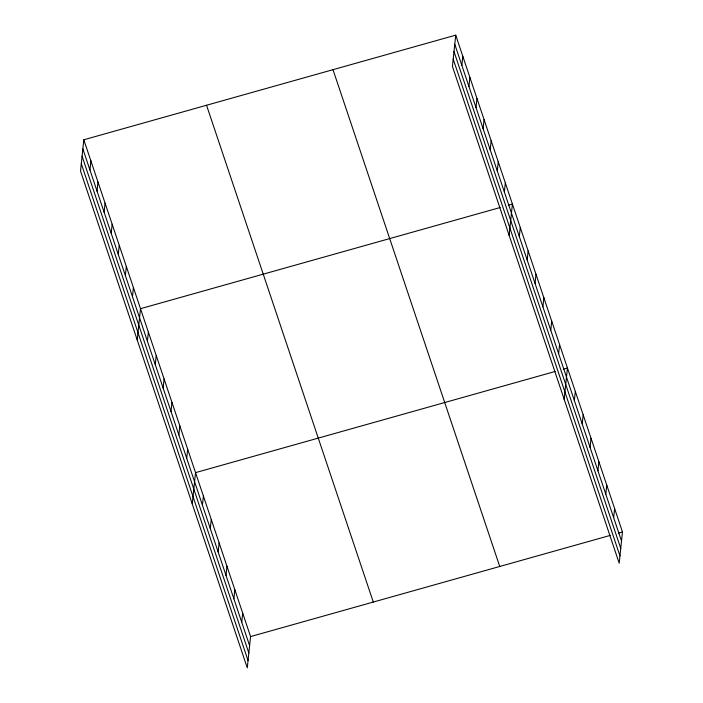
<?xml version="1.0" encoding="UTF-8"?>
<svg xmlns="http://www.w3.org/2000/svg" width="703" height="703" viewBox="0 0 703 703"><rect width="100%" height="100%" fill="white"/><g stroke="black" fill="none" stroke-linecap="round" stroke-linejoin="round"><path stroke-width="1.05" d="M83.806 139.783L80.52 171.049L247.28 667.85L250.567 636.575L83.806 139.783L455.72 35.15L622.48 531.951L619.194 563.217L452.433 66.425L455.72 35.15M89.94 169.985L90.898 160.89M97.032 191.102L97.981 182.007M104.114 212.218L105.072 203.123M111.206 233.334L112.155 224.231M118.289 254.442L119.246 245.347M125.38 275.558L126.329 266.463M132.463 296.675L133.421 287.58M137.217 339.962L140.503 308.687L500.149 207.517M147.41 341.21L148.368 332.115M155.275 364.629L156.233 355.533M163.131 388.047L164.089 378.952M170.996 411.466L171.954 402.371M178.861 434.893L179.81 425.79M186.717 458.312L187.675 449.217M192.253 503.91L195.539 472.636L555.177 371.456M202.438 505.149L203.395 496.054M210.302 528.568L211.26 519.473M218.167 551.996L219.116 542.892M226.023 575.414L226.981 566.319M233.888 598.833L234.846 589.738M241.744 622.252L242.702 613.157M461.853 65.361L462.811 56.266M468.936 86.478L469.894 77.374M476.028 107.585L476.986 98.49M483.11 128.702L484.068 119.607M490.202 149.818L491.16 140.723M497.285 170.934L498.242 161.831M504.376 192.042L505.334 182.947M509.13 235.338L512.417 204.063L508.331 205.214M519.324 236.577L520.282 227.482M527.188 259.996L528.138 250.901M535.045 283.423L536.002 274.319M542.909 306.842L543.867 297.747M550.765 330.261L551.723 321.166M558.63 353.679L559.588 344.584M564.158 399.278L567.444 368.003L563.358 369.154M574.351 400.525L575.309 391.422M582.216 423.944L583.174 414.849M590.072 447.363L591.03 438.268M597.937 470.782L598.894 461.686M605.801 494.209L606.751 485.105M613.657 517.628L614.615 508.533M250.567 636.575L610.204 535.405M618.385 533.102L622.48 531.951M454.762 44.245L621.522 541.046M453.997 51.565L620.749 548.366M453.207 59.105L619.958 555.906M332.994 69.676L499.745 566.477M206.541 105.248L373.293 602.049M82.857 148.878L249.609 645.67M82.084 156.198L248.836 652.99M81.293 163.737L248.045 660.53"/></g></svg>
